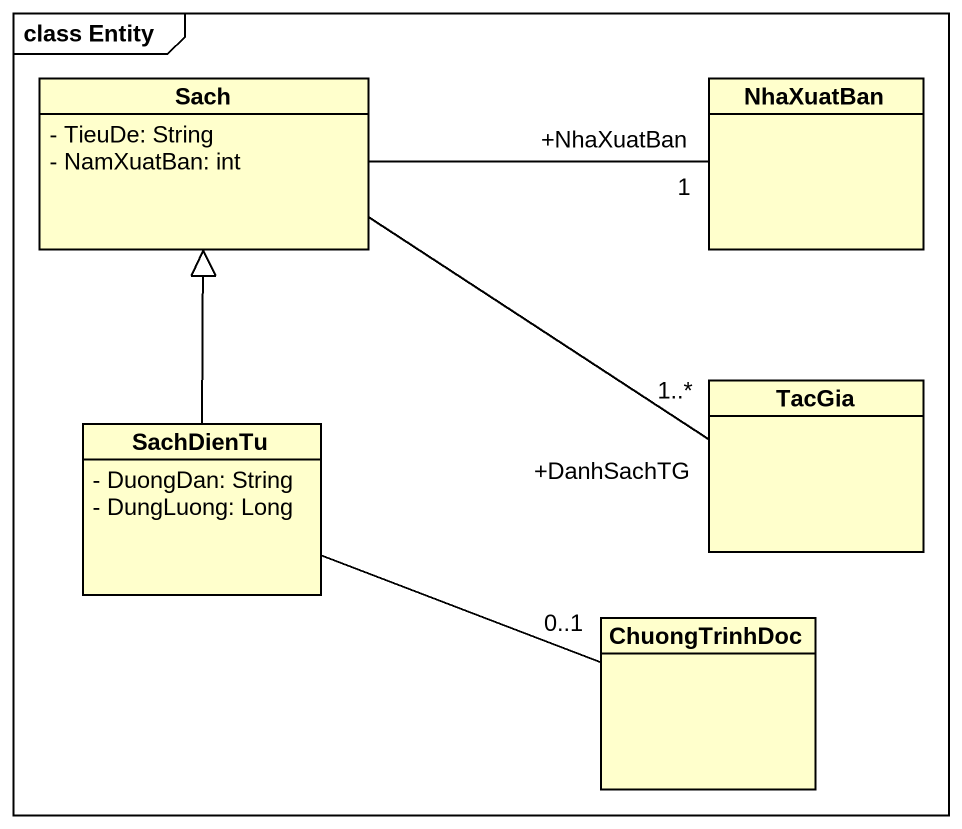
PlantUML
@startuml
mainframe class Entity
hide circle
hide empty members
skinparam classAttributeIconSize 0
class Sach {
  - TieuDe: String
  - NamXuatBan: int
}
class NhaXuatBan
class SachDienTu {
  - DuongDan: String
  - DungLuong: Long
}
class TacGia
class ChuongTrinhDoc
NhaXuatBan "+NhaXuatBan\n1" -left- Sach
SachDienTu -up-|> Sach
TacGia "+DanhSachTG\n1..*" -left- Sach
ChuongTrinhDoc "0..1" -left- SachDienTu
@enduml
